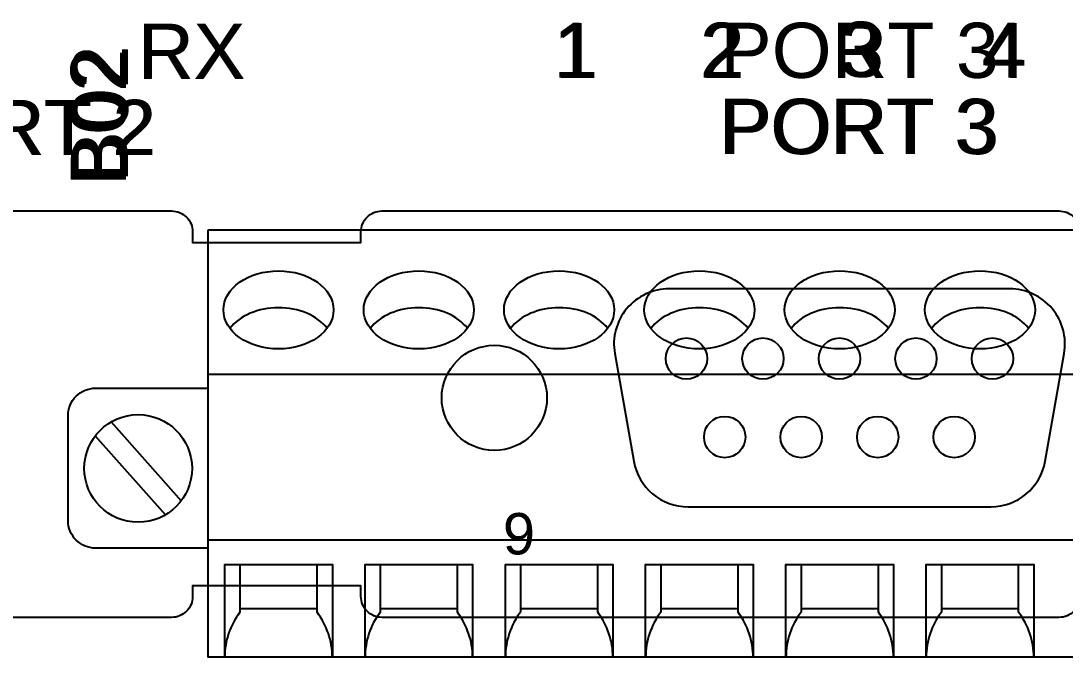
# Model space of a CAD drawing. Extents: x 0.5 to 23.7, y 0.2 to 17.2.
# Drawn here: x 19.929 to 21.418, y 5.657 to 6.565 of the extents above; entities that cross this region are included whole.
import ezdxf

# ---------------------------------------------------------------- set-up
doc = ezdxf.new("R2010")
doc.units = 0
doc.header["$MEASUREMENT"] = 0
for name, color, linetype in [('1_01__0-__EMPTY', 7, 'CONTINUOUS'), ('1_02__B-___3__DI___4__DO__', 7, 'CONTINUOUS'), ('1_03__1-___4__DI___4__DO__', 7, 'CONTINUOUS'), ('1_04__C-___4__DI___4__DO__', 7, 'CONTINUOUS'), ('1_05__6-___4__AI___4__AO', 7, 'CONTINUOUS'), ('1_06__A0__SERIAL_COMMUNICA', 7, 'CONTINUOUS'), ('1_07__3-___8__DI', 7, 'CONTINUOUS'), ('1_08__D-___4__DI___3__DO__', 7, 'CONTINUOUS'), ('5_01__0-__NO_ETH__EIA-232', 7, 'CONTINUOUS'), ('5_02__1-__NO_ETH__EIA-485', 7, 'CONTINUOUS'), ('5_03__2-___1__10-100BASE-T', 7, 'CONTINUOUS'), ('5_04__3-___1__10-100BASE-T', 7, 'CONTINUOUS'), ('5_05__4-___1__100BASE-FX_M', 7, 'CONTINUOUS'), ('5_06__6-___2__10-100BASE-T', 7, 'CONTINUOUS'), ('5_07__8-___2__100BASE-FX_M', 7, 'CONTINUOUS')]:
    doc.layers.add(name, color=color, linetype=linetype)
doc.styles.add('ARIAL', font='arial.ttf')

msp = doc.modelspace()

# ---------------------------------------------------------------- linework, layer by layer
at = {"layer": '1_01__0-__EMPTY'}
for points in [[(19.2491, 6.2937), (20.1443, 6.2937, -0.414214), (20.1742, 6.2638), (20.1742, 6.2487), (20.4142, 6.2487), (20.4142, 6.2638, -0.414214), (20.4441, 6.2937), (21.4093, 6.2937, -0.414214), (21.4392, 6.2638)], [(21.4392, 5.7436, -0.414214), (21.4093, 5.7137), (20.4441, 5.7137, -0.414214), (20.4142, 5.7436), (20.4142, 5.7587), (20.1742, 5.7587), (20.1742, 5.7436, -0.414214), (20.1443, 5.7137), (19.2491, 5.7137, -0.414214)]]:
    msp.add_lwpolyline(points, format="xyb", dxfattribs=at)
at = {"layer": '1_02__B-___3__DI___4__DO__'}
msp.add_lwpolyline([(20.1966, 6.2669), (21.7966, 6.2669), (21.7966, 5.657), (20.1966, 5.657)], close=True, dxfattribs=at)
for points in [[(20.1966, 6.0607), (21.7966, 6.0607)], [(20.0579, 5.9926), (20.1578, 5.88)], [(20.1354, 5.8601), (20.0354, 5.9727)], [(21.7966, 5.824), (20.1966, 5.824)], [(20.2415, 5.7266), (20.3517, 5.7266)], [(20.4415, 5.7266), (20.5517, 5.7266)], [(20.6415, 5.7266), (20.7517, 5.7266)], [(20.8415, 5.7266), (20.9517, 5.7266)], [(21.0415, 5.7266), (21.1517, 5.7266)], [(21.2415, 5.7266), (21.3517, 5.7266)]]:
    msp.add_lwpolyline(points, dxfattribs=at)
for points in [[(20.1966, 5.8125), (20.036, 5.8125, -0.414214), (19.9966, 5.8518), (19.9966, 6.0014, -0.414214), (20.036, 6.0408), (20.1966, 6.0408)], [(20.2415, 5.7894), (20.2415, 5.721, 0.162335), (20.22, 5.657), (20.22, 5.7894), (20.3734, 5.7894), (20.3734, 5.657, 0.16083), (20.3517, 5.721), (20.3517, 5.7894)], [(20.4415, 5.7894), (20.4415, 5.721, 0.162335), (20.42, 5.657), (20.42, 5.7894), (20.5734, 5.7894), (20.5734, 5.657, 0.16083), (20.5517, 5.721), (20.5517, 5.7894)], [(20.6415, 5.7894), (20.6415, 5.721, 0.162335), (20.62, 5.657), (20.62, 5.7894), (20.7734, 5.7894), (20.7734, 5.657, 0.16083), (20.7517, 5.721), (20.7517, 5.7894)], [(20.8415, 5.7894), (20.8415, 5.721, 0.162335), (20.82, 5.657), (20.82, 5.7894), (20.9734, 5.7894), (20.9734, 5.657, 0.16083), (20.9517, 5.721), (20.9517, 5.7894)], [(21.0415, 5.7894), (21.0415, 5.721, 0.162335), (21.02, 5.657), (21.02, 5.7894), (21.1734, 5.7894), (21.1734, 5.657, 0.16083), (21.1517, 5.721), (21.1517, 5.7894)], [(21.2415, 5.7894), (21.2415, 5.721, 0.162335), (21.22, 5.657), (21.22, 5.7894), (21.3734, 5.7894), (21.3734, 5.657, 0.16083), (21.3517, 5.721), (21.3517, 5.7894)]]:
    msp.add_lwpolyline(points, format="xyb", dxfattribs=at)
msp.add_circle((20.0966, 5.9263), 0.0768, dxfattribs=at)
for centre in [(20.2966, 6.1525), (20.4966, 6.1525), (20.6966, 6.1525), (20.8966, 6.1525), (21.0966, 6.1525), (21.2966, 6.1525)]:
    msp.add_ellipse(centre, major_axis=(-0.0785, 0), ratio=0.70953, dxfattribs=at)
for centre in [(20.2967, 6.0999), (20.4967, 6.0999), (20.6967, 6.0999), (20.8967, 6.0999), (21.0967, 6.0999), (21.2967, 6.0999)]:
    msp.add_ellipse(centre, major_axis=(-0.0785, 0), ratio=0.70953, start_param=3.63519, end_param=5.792431, dxfattribs=at)
at = {"layer": '1_03__1-___4__DI___4__DO__'}
msp.add_lwpolyline([(20.1966, 6.2669), (21.7966, 6.2669), (21.7966, 5.657), (20.1966, 5.657)], close=True, dxfattribs=at)
for points in [[(20.1966, 6.0607), (21.7966, 6.0607)], [(20.0579, 5.9926), (20.1578, 5.88)], [(20.1354, 5.8601), (20.0354, 5.9727)], [(21.7966, 5.824), (20.1966, 5.824)], [(20.2415, 5.7266), (20.3517, 5.7266)], [(20.4415, 5.7266), (20.5517, 5.7266)], [(20.6415, 5.7266), (20.7517, 5.7266)], [(20.8415, 5.7266), (20.9517, 5.7266)], [(21.0415, 5.7266), (21.1517, 5.7266)], [(21.2415, 5.7266), (21.3517, 5.7266)]]:
    msp.add_lwpolyline(points, dxfattribs=at)
for points in [[(20.1966, 5.8125), (20.036, 5.8125, -0.414214), (19.9966, 5.8518), (19.9966, 6.0014, -0.414214), (20.036, 6.0408), (20.1966, 6.0408)], [(20.2415, 5.7894), (20.2415, 5.721, 0.162335), (20.22, 5.657), (20.22, 5.7894), (20.3734, 5.7894), (20.3734, 5.657, 0.16083), (20.3517, 5.721), (20.3517, 5.7894)], [(20.4415, 5.7894), (20.4415, 5.721, 0.162335), (20.42, 5.657), (20.42, 5.7894), (20.5734, 5.7894), (20.5734, 5.657, 0.16083), (20.5517, 5.721), (20.5517, 5.7894)], [(20.6415, 5.7894), (20.6415, 5.721, 0.162335), (20.62, 5.657), (20.62, 5.7894), (20.7734, 5.7894), (20.7734, 5.657, 0.16083), (20.7517, 5.721), (20.7517, 5.7894)], [(20.8415, 5.7894), (20.8415, 5.721, 0.162335), (20.82, 5.657), (20.82, 5.7894), (20.9734, 5.7894), (20.9734, 5.657, 0.16083), (20.9517, 5.721), (20.9517, 5.7894)], [(21.0415, 5.7894), (21.0415, 5.721, 0.162335), (21.02, 5.657), (21.02, 5.7894), (21.1734, 5.7894), (21.1734, 5.657, 0.16083), (21.1517, 5.721), (21.1517, 5.7894)], [(21.2415, 5.7894), (21.2415, 5.721, 0.162335), (21.22, 5.657), (21.22, 5.7894), (21.3734, 5.7894), (21.3734, 5.657, 0.16083), (21.3517, 5.721), (21.3517, 5.7894)]]:
    msp.add_lwpolyline(points, format="xyb", dxfattribs=at)
msp.add_circle((20.0966, 5.9263), 0.0768, dxfattribs=at)
for centre in [(20.2966, 6.1525), (20.4966, 6.1525), (20.6966, 6.1525), (20.8966, 6.1525), (21.0966, 6.1525), (21.2966, 6.1525)]:
    msp.add_ellipse(centre, major_axis=(-0.0785, 0), ratio=0.70953, dxfattribs=at)
for centre in [(20.2967, 6.0999), (20.4967, 6.0999), (20.6967, 6.0999), (20.8967, 6.0999), (21.0967, 6.0999), (21.2967, 6.0999)]:
    msp.add_ellipse(centre, major_axis=(-0.0785, 0), ratio=0.70953, start_param=3.63519, end_param=5.792431, dxfattribs=at)
at = {"layer": '1_04__C-___4__DI___4__DO__'}
msp.add_lwpolyline([(20.1966, 6.2669), (21.7966, 6.2669), (21.7966, 5.657), (20.1966, 5.657)], close=True, dxfattribs=at)
for points in [[(20.1966, 6.0607), (21.7966, 6.0607)], [(20.0579, 5.9926), (20.1578, 5.88)], [(20.1354, 5.8601), (20.0354, 5.9727)], [(21.7966, 5.824), (20.1966, 5.824)], [(20.2415, 5.7266), (20.3517, 5.7266)], [(20.4415, 5.7266), (20.5517, 5.7266)], [(20.6415, 5.7266), (20.7517, 5.7266)], [(20.8415, 5.7266), (20.9517, 5.7266)], [(21.0415, 5.7266), (21.1517, 5.7266)], [(21.2415, 5.7266), (21.3517, 5.7266)]]:
    msp.add_lwpolyline(points, dxfattribs=at)
for points in [[(20.1966, 5.8125), (20.036, 5.8125, -0.414214), (19.9966, 5.8518), (19.9966, 6.0014, -0.414214), (20.036, 6.0408), (20.1966, 6.0408)], [(20.2415, 5.7894), (20.2415, 5.721, 0.162335), (20.22, 5.657), (20.22, 5.7894), (20.3734, 5.7894), (20.3734, 5.657, 0.16083), (20.3517, 5.721), (20.3517, 5.7894)], [(20.4415, 5.7894), (20.4415, 5.721, 0.162335), (20.42, 5.657), (20.42, 5.7894), (20.5734, 5.7894), (20.5734, 5.657, 0.16083), (20.5517, 5.721), (20.5517, 5.7894)], [(20.6415, 5.7894), (20.6415, 5.721, 0.162335), (20.62, 5.657), (20.62, 5.7894), (20.7734, 5.7894), (20.7734, 5.657, 0.16083), (20.7517, 5.721), (20.7517, 5.7894)], [(20.8415, 5.7894), (20.8415, 5.721, 0.162335), (20.82, 5.657), (20.82, 5.7894), (20.9734, 5.7894), (20.9734, 5.657, 0.16083), (20.9517, 5.721), (20.9517, 5.7894)], [(21.0415, 5.7894), (21.0415, 5.721, 0.162335), (21.02, 5.657), (21.02, 5.7894), (21.1734, 5.7894), (21.1734, 5.657, 0.16083), (21.1517, 5.721), (21.1517, 5.7894)], [(21.2415, 5.7894), (21.2415, 5.721, 0.162335), (21.22, 5.657), (21.22, 5.7894), (21.3734, 5.7894), (21.3734, 5.657, 0.16083), (21.3517, 5.721), (21.3517, 5.7894)]]:
    msp.add_lwpolyline(points, format="xyb", dxfattribs=at)
msp.add_circle((20.0966, 5.9263), 0.0768, dxfattribs=at)
for centre in [(20.2966, 6.1525), (20.4966, 6.1525), (20.6966, 6.1525), (20.8966, 6.1525), (21.0966, 6.1525), (21.2966, 6.1525)]:
    msp.add_ellipse(centre, major_axis=(-0.0785, 0), ratio=0.70953, dxfattribs=at)
for centre in [(20.2967, 6.0999), (20.4967, 6.0999), (20.6967, 6.0999), (20.8967, 6.0999), (21.0967, 6.0999), (21.2967, 6.0999)]:
    msp.add_ellipse(centre, major_axis=(-0.0785, 0), ratio=0.70953, start_param=3.63519, end_param=5.792431, dxfattribs=at)
at = {"layer": '1_05__6-___4__AI___4__AO'}
msp.add_lwpolyline([(20.1966, 6.2669), (21.7966, 6.2669), (21.7966, 5.657), (20.1966, 5.657)], close=True, dxfattribs=at)
for points in [[(20.1966, 6.0607), (21.7966, 6.0607)], [(20.0579, 5.9926), (20.1578, 5.88)], [(20.1354, 5.8601), (20.0354, 5.9727)], [(21.7966, 5.824), (20.1966, 5.824)], [(20.2415, 5.7266), (20.3517, 5.7266)], [(20.4415, 5.7266), (20.5517, 5.7266)], [(20.6415, 5.7266), (20.7517, 5.7266)], [(20.8415, 5.7266), (20.9517, 5.7266)], [(21.0415, 5.7266), (21.1517, 5.7266)], [(21.2415, 5.7266), (21.3517, 5.7266)]]:
    msp.add_lwpolyline(points, dxfattribs=at)
for points in [[(20.1966, 5.8125), (20.036, 5.8125, -0.414214), (19.9966, 5.8518), (19.9966, 6.0014, -0.414214), (20.036, 6.0408), (20.1966, 6.0408)], [(20.2415, 5.7894), (20.2415, 5.721, 0.162335), (20.22, 5.657), (20.22, 5.7894), (20.3734, 5.7894), (20.3734, 5.657, 0.16083), (20.3517, 5.721), (20.3517, 5.7894)], [(20.4415, 5.7894), (20.4415, 5.721, 0.162335), (20.42, 5.657), (20.42, 5.7894), (20.5734, 5.7894), (20.5734, 5.657, 0.16083), (20.5517, 5.721), (20.5517, 5.7894)], [(20.6415, 5.7894), (20.6415, 5.721, 0.162335), (20.62, 5.657), (20.62, 5.7894), (20.7734, 5.7894), (20.7734, 5.657, 0.16083), (20.7517, 5.721), (20.7517, 5.7894)], [(20.8415, 5.7894), (20.8415, 5.721, 0.162335), (20.82, 5.657), (20.82, 5.7894), (20.9734, 5.7894), (20.9734, 5.657, 0.16083), (20.9517, 5.721), (20.9517, 5.7894)], [(21.0415, 5.7894), (21.0415, 5.721, 0.162335), (21.02, 5.657), (21.02, 5.7894), (21.1734, 5.7894), (21.1734, 5.657, 0.16083), (21.1517, 5.721), (21.1517, 5.7894)], [(21.2415, 5.7894), (21.2415, 5.721, 0.162335), (21.22, 5.657), (21.22, 5.7894), (21.3734, 5.7894), (21.3734, 5.657, 0.16083), (21.3517, 5.721), (21.3517, 5.7894)]]:
    msp.add_lwpolyline(points, format="xyb", dxfattribs=at)
msp.add_circle((20.0966, 5.9263), 0.0768, dxfattribs=at)
for centre in [(20.2966, 6.1525), (20.4966, 6.1525), (20.6966, 6.1525), (20.8966, 6.1525), (21.0966, 6.1525), (21.2966, 6.1525)]:
    msp.add_ellipse(centre, major_axis=(-0.0785, 0), ratio=0.70953, dxfattribs=at)
for centre in [(20.2967, 6.0999), (20.4967, 6.0999), (20.6967, 6.0999), (20.8967, 6.0999), (21.0967, 6.0999), (21.2967, 6.0999)]:
    msp.add_ellipse(centre, major_axis=(-0.0785, 0), ratio=0.70953, start_param=3.63519, end_param=5.792431, dxfattribs=at)
at = {"layer": '1_06__A0__SERIAL_COMMUNICA'}
msp.add_lwpolyline([(20.776, 6.0901), (20.8031, 5.9366, 0.36397), (20.8806, 5.8715), (21.3119, 5.8715, 0.36397), (21.3895, 5.9366), (21.4165, 6.0901, 0.466308), (21.339, 6.1826), (20.8536, 6.1826, 0.466308)], format="xyb", close=True, dxfattribs=at)
for centre, radius in [((20.8782, 6.083), 0.0295), ((20.9872, 6.083), 0.0295), ((21.0963, 6.083), 0.0295), ((21.2053, 6.083), 0.0295), ((21.3144, 6.083), 0.0295), ((20.6043, 6.027), 0.075), ((20.9327, 5.9711), 0.0295), ((21.0417, 5.9711), 0.0295), ((21.1508, 5.9711), 0.0295), ((21.2599, 5.9711), 0.0295)]:
    msp.add_circle(centre, radius, dxfattribs=at)
at = {"layer": '1_07__3-___8__DI'}
msp.add_lwpolyline([(20.1966, 6.2669), (21.7966, 6.2669), (21.7966, 5.657), (20.1966, 5.657)], close=True, dxfattribs=at)
for points in [[(20.1966, 6.0607), (21.7966, 6.0607)], [(20.0579, 5.9926), (20.1578, 5.88)], [(20.1354, 5.8601), (20.0354, 5.9727)], [(21.7966, 5.824), (20.1966, 5.824)], [(20.2415, 5.7266), (20.3517, 5.7266)], [(20.4415, 5.7266), (20.5517, 5.7266)], [(20.6415, 5.7266), (20.7517, 5.7266)], [(20.8415, 5.7266), (20.9517, 5.7266)], [(21.0415, 5.7266), (21.1517, 5.7266)], [(21.2415, 5.7266), (21.3517, 5.7266)]]:
    msp.add_lwpolyline(points, dxfattribs=at)
for points in [[(20.1966, 5.8125), (20.036, 5.8125, -0.414214), (19.9966, 5.8518), (19.9966, 6.0014, -0.414214), (20.036, 6.0408), (20.1966, 6.0408)], [(20.2415, 5.7894), (20.2415, 5.721, 0.162335), (20.22, 5.657), (20.22, 5.7894), (20.3734, 5.7894), (20.3734, 5.657, 0.16083), (20.3517, 5.721), (20.3517, 5.7894)], [(20.4415, 5.7894), (20.4415, 5.721, 0.162335), (20.42, 5.657), (20.42, 5.7894), (20.5734, 5.7894), (20.5734, 5.657, 0.16083), (20.5517, 5.721), (20.5517, 5.7894)], [(20.6415, 5.7894), (20.6415, 5.721, 0.162335), (20.62, 5.657), (20.62, 5.7894), (20.7734, 5.7894), (20.7734, 5.657, 0.16083), (20.7517, 5.721), (20.7517, 5.7894)], [(20.8415, 5.7894), (20.8415, 5.721, 0.162335), (20.82, 5.657), (20.82, 5.7894), (20.9734, 5.7894), (20.9734, 5.657, 0.16083), (20.9517, 5.721), (20.9517, 5.7894)], [(21.0415, 5.7894), (21.0415, 5.721, 0.162335), (21.02, 5.657), (21.02, 5.7894), (21.1734, 5.7894), (21.1734, 5.657, 0.16083), (21.1517, 5.721), (21.1517, 5.7894)], [(21.2415, 5.7894), (21.2415, 5.721, 0.162335), (21.22, 5.657), (21.22, 5.7894), (21.3734, 5.7894), (21.3734, 5.657, 0.16083), (21.3517, 5.721), (21.3517, 5.7894)]]:
    msp.add_lwpolyline(points, format="xyb", dxfattribs=at)
msp.add_circle((20.0966, 5.9263), 0.0768, dxfattribs=at)
for centre in [(20.2966, 6.1525), (20.4966, 6.1525), (20.6966, 6.1525), (20.8966, 6.1525), (21.0966, 6.1525), (21.2966, 6.1525)]:
    msp.add_ellipse(centre, major_axis=(-0.0785, 0), ratio=0.70953, dxfattribs=at)
for centre in [(20.2967, 6.0999), (20.4967, 6.0999), (20.6967, 6.0999), (20.8967, 6.0999), (21.0967, 6.0999), (21.2967, 6.0999)]:
    msp.add_ellipse(centre, major_axis=(-0.0785, 0), ratio=0.70953, start_param=3.63519, end_param=5.792431, dxfattribs=at)
at = {"layer": '1_08__D-___4__DI___3__DO__'}
msp.add_lwpolyline([(20.1966, 6.2669), (21.7966, 6.2669), (21.7966, 5.657), (20.1966, 5.657)], close=True, dxfattribs=at)
for points in [[(20.1966, 6.0607), (21.7966, 6.0607)], [(20.0579, 5.9926), (20.1578, 5.88)], [(20.1354, 5.8601), (20.0354, 5.9727)], [(21.7966, 5.824), (20.1966, 5.824)], [(20.2415, 5.7266), (20.3517, 5.7266)], [(20.4415, 5.7266), (20.5517, 5.7266)], [(20.6415, 5.7266), (20.7517, 5.7266)], [(20.8415, 5.7266), (20.9517, 5.7266)], [(21.0415, 5.7266), (21.1517, 5.7266)], [(21.2415, 5.7266), (21.3517, 5.7266)]]:
    msp.add_lwpolyline(points, dxfattribs=at)
for points in [[(20.1966, 5.8125), (20.036, 5.8125, -0.414214), (19.9966, 5.8518), (19.9966, 6.0014, -0.414214), (20.036, 6.0408), (20.1966, 6.0408)], [(20.2415, 5.7894), (20.2415, 5.721, 0.162335), (20.22, 5.657), (20.22, 5.7894), (20.3734, 5.7894), (20.3734, 5.657, 0.16083), (20.3517, 5.721), (20.3517, 5.7894)], [(20.4415, 5.7894), (20.4415, 5.721, 0.162335), (20.42, 5.657), (20.42, 5.7894), (20.5734, 5.7894), (20.5734, 5.657, 0.16083), (20.5517, 5.721), (20.5517, 5.7894)], [(20.6415, 5.7894), (20.6415, 5.721, 0.162335), (20.62, 5.657), (20.62, 5.7894), (20.7734, 5.7894), (20.7734, 5.657, 0.16083), (20.7517, 5.721), (20.7517, 5.7894)], [(20.8415, 5.7894), (20.8415, 5.721, 0.162335), (20.82, 5.657), (20.82, 5.7894), (20.9734, 5.7894), (20.9734, 5.657, 0.16083), (20.9517, 5.721), (20.9517, 5.7894)], [(21.0415, 5.7894), (21.0415, 5.721, 0.162335), (21.02, 5.657), (21.02, 5.7894), (21.1734, 5.7894), (21.1734, 5.657, 0.16083), (21.1517, 5.721), (21.1517, 5.7894)], [(21.2415, 5.7894), (21.2415, 5.721, 0.162335), (21.22, 5.657), (21.22, 5.7894), (21.3734, 5.7894), (21.3734, 5.657, 0.16083), (21.3517, 5.721), (21.3517, 5.7894)]]:
    msp.add_lwpolyline(points, format="xyb", dxfattribs=at)
msp.add_circle((20.0966, 5.9263), 0.0768, dxfattribs=at)
for centre in [(20.2966, 6.1525), (20.4966, 6.1525), (20.6966, 6.1525), (20.8966, 6.1525), (21.0966, 6.1525), (21.2966, 6.1525)]:
    msp.add_ellipse(centre, major_axis=(-0.0785, 0), ratio=0.70953, dxfattribs=at)
for centre in [(20.2967, 6.0999), (20.4967, 6.0999), (20.6967, 6.0999), (20.8967, 6.0999), (21.0967, 6.0999), (21.2967, 6.0999)]:
    msp.add_ellipse(centre, major_axis=(-0.0785, 0), ratio=0.70953, start_param=3.63519, end_param=5.792431, dxfattribs=at)

# ---------------------------------------------------------------- texts
at = {"layer": '1_06__A0__SERIAL_COMMUNICA', "style": 'ARIAL'}
msp.add_text('9', height=0.059, dxfattribs=at).set_placement((20.6165, 5.8036))
at = {"layer": '5_01__0-__NO_ETH__EIA-232', "style": 'ARIAL'}
for s, p in [('RX', (20.0969, 6.4823)), ('PORT 3', (20.9264, 6.4836)), ('PORT 2', (19.7256, 6.3736))]:
    msp.add_text(s, height=0.07867, dxfattribs=at).set_placement(p)
at = {"layer": '5_02__1-__NO_ETH__EIA-485', "style": 'ARIAL'}
for s, height, p in [('3', 0.0787, (21.0958, 6.4851)), ('1', 0.0787, (20.6884, 6.4837)), ('2', 0.0787, (20.8972, 6.4837)), ('4', 0.0787, (21.299, 6.4837)), ('PORT 3', 0.07867, (20.9242, 6.3751))]:
    msp.add_text(s, height=height, dxfattribs=at).set_placement(p)
msp.add_text('B02', height=0.07867, rotation=90, dxfattribs=at).set_placement((20.0791, 6.3294))
at = {"layer": '5_03__2-___1__10-100BASE-T', "style": 'ARIAL'}
for s, p in [('RX', (20.0959, 6.4821)), ('PORT 3', (20.9264, 6.4836)), ('PORT 2', (19.7239, 6.3735))]:
    msp.add_text(s, height=0.07867, dxfattribs=at).set_placement(p)
at = {"layer": '5_04__3-___1__10-100BASE-T', "style": 'ARIAL'}
for s, height, p in [('3', 0.0787, (21.0986, 6.4848)), ('1', 0.0787, (20.6912, 6.4834)), ('2', 0.0787, (20.9, 6.4834)), ('4', 0.0787, (21.3018, 6.4834)), ('PORT 3', 0.07867, (20.927, 6.3748))]:
    msp.add_text(s, height=height, dxfattribs=at).set_placement(p)
msp.add_text('B02', height=0.07867, rotation=90, dxfattribs=at).set_placement((20.0819, 6.3343))
at = {"layer": '5_05__4-___1__100BASE-FX_M', "style": 'ARIAL'}
for s, p in [('RX', (20.0969, 6.4823)), ('PORT 3', (20.9264, 6.4836)), ('PORT 2', (19.7256, 6.3736))]:
    msp.add_text(s, height=0.07867, dxfattribs=at).set_placement(p)
at = {"layer": '5_06__6-___2__10-100BASE-T', "style": 'ARIAL'}
for s, p in [('RX', (20.0969, 6.4823)), ('PORT 3', (20.9264, 6.4836)), ('PORT 2', (19.7256, 6.3736))]:
    msp.add_text(s, height=0.07867, dxfattribs=at).set_placement(p)
at = {"layer": '5_07__8-___2__100BASE-FX_M', "style": 'ARIAL'}
for s, p in [('RX', (20.0969, 6.4823)), ('PORT 3', (20.9264, 6.4836)), ('PORT 2', (19.7256, 6.3736))]:
    msp.add_text(s, height=0.07867, dxfattribs=at).set_placement(p)

doc.saveas('drawing.dxf')
